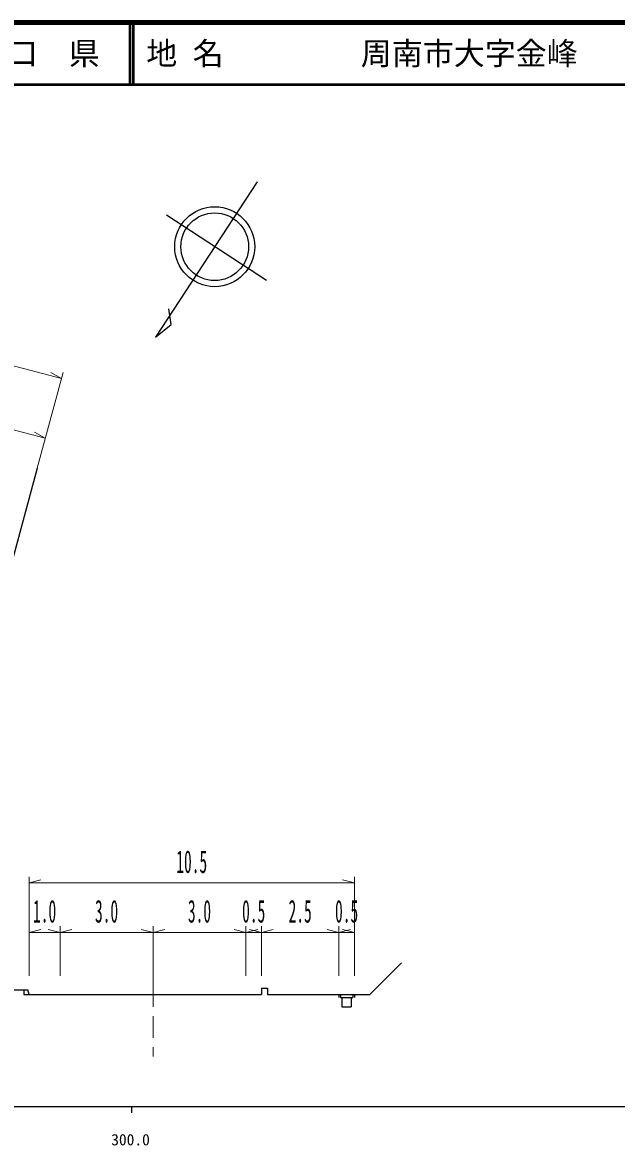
# Model space of a CAD drawing. Units: millimetres, scale not verified, with parts at other scales. Extents: x 40000 to 680000, y 20000 to 380000.
# Drawn here: x 350399 to 446297, y 198715 to 380000 of the extents above; entities that cross this region are included whole.
import ezdxf
from ezdxf.enums import TextEntityAlignment as Align

# ---------------------------------------------------------------- set-up
doc = ezdxf.new("R2010")
doc.units = ezdxf.units.MM
doc.header["$LTSCALE"] = 1000
doc.linetypes.add('CHAIN', pattern=[18.5, 12, -1.5, 3.5, -1.5])
for name, color, linetype, lineweight in [('M-BGD', 7, 'Continuous', 25), ('M-BMK', 2, 'Continuous', 13), ('M-BMK-OTRS', 5, 'Continuous', 25), ('M-BMK-SRVR', 3, 'Continuous', 25), ('M-STR-HTXT', 7, 'Continuous', 13), ('M-TTL', 2, 'Continuous', 140), ('M-TTL-BAND', 7, 'Continuous', 25), ('M-TTL-LINE', 7, 'Continuous', 50)]:
    doc.layers.add(name, color=color, linetype=linetype, lineweight=lineweight)
doc.layers.add('M-TTL-TXT', color=7, linetype='Continuous')
doc.styles.add('ＭＳ ゴシック', font='')
doc.styles.get('ＭＳ ゴシック').set_extended_font_data('MS Gothic')

msp = doc.modelspace()

# ---------------------------------------------------------------- linework, layer by layer
at = {"layer": 'M-BGD'}
for p, q in [((406474, 223108), (411595, 228229)), ((348974, 223858), (351266, 223858)), ((350645, 223858), (350627, 223108)), ((351474, 223108), (351266, 223858)), ((388974, 224108), (388974, 223108)), ((388974, 224108), (389974, 224108)), ((389974, 224108), (389974, 223108)), ((401474, 223108), (401474, 222608)), ((401724, 223108), (401724, 222608)), ((403724, 223108), (403724, 222608)), ((403974, 223108), (403974, 222608)), ((401724, 222608), (403724, 222608)), ((401974, 222608), (401974, 221108)), ((403474, 222608), (403474, 221108)), ((401974, 221108), (403474, 221108))]:
    msp.add_line(p, q, dxfattribs=at)
for points in [[(350627, 223108), (351474, 223108), (356474, 223108), (371474, 223108), (386474, 223108), (388974, 223108)], [(389974, 223108), (401474, 223108), (403974, 223108), (406474, 223108)]]:
    msp.add_lwpolyline(points, dxfattribs=at)
at = {"layer": 'M-BMK', "linetype": 'CHAIN'}
msp.add_line((371474, 233108), (371474, 213108), dxfattribs=at)
at = {"layer": 'M-BMK-OTRS'}
msp.add_line((352773, 308063), (343640, 274276), dxfattribs=at)
at = {"layer": 'M-BMK-SRVR'}
msp.add_line((389798, 338326), (373661, 348891), dxfattribs=at)
msp.add_lwpolyline([(388301, 354287), (371869, 329187), (374408, 331259), (374011, 333758)], dxfattribs=at)
for radius in [6451, 5458]:
    msp.add_circle((381436, 343801), radius, dxfattribs=at)
at = {"layer": 'M-STR-HTXT'}
for p, q in [((342590, 326206), (356687, 322544)), ((356948, 323509), (352773, 308063)), ((356687, 322544), (354974, 323505)), ((340124, 316515), (354078, 312890)), ((354078, 312890), (352364, 313852)), ((351474, 226108), (351474, 242108)), ((351474, 241108), (353374, 241608)), ((403974, 241108), (402074, 241608)), ((403974, 226108), (403974, 242108)), ((351474, 241108), (403974, 241108)), ((356474, 226108), (356474, 234108)), ((371474, 226108), (371474, 234108)), ((386474, 226108), (386474, 234108)), ((388974, 226108), (388974, 234108)), ((401474, 226108), (401474, 234108)), ((351474, 233108), (353374, 233608)), ((351474, 233108), (356474, 233108)), ((356474, 233108), (354574, 233608)), ((356474, 233108), (358374, 233608)), ((356474, 233108), (371474, 233108)), ((371474, 233108), (369574, 233608)), ((371474, 233108), (373374, 233608)), ((371474, 233108), (386474, 233108)), ((386474, 233108), (384574, 233608)), ((386474, 233108), (388374, 233608)), ((386474, 233108), (388974, 233108)), ((388974, 233108), (387074, 233608)), ((388974, 233108), (390874, 233608)), ((388974, 233108), (401474, 233108)), ((401474, 233108), (399574, 233608)), ((401474, 233108), (403374, 233608)), ((401474, 233108), (403974, 233108)), ((403974, 233108), (402074, 233608))]:
    msp.add_line(p, q, dxfattribs=at)
at = {"layer": 'M-TTL'}
msp.add_line((680000, 380000), (40000, 380000), dxfattribs=at)
at = {"layer": 'M-TTL-BAND'}
for p, q in [((40000, 205000), (579000, 205000)), ((368000, 205000), (368000, 204000))]:
    msp.add_line(p, q, dxfattribs=at)
at = {"layer": 'M-TTL-LINE'}
for p, q in [((367750, 380000), (367750, 370000)), ((368250, 380000), (368250, 370000)), ((40000, 370000), (680000, 370000))]:
    msp.add_line(p, q, dxfattribs=at)

# ---------------------------------------------------------------- texts
at = {"layer": 'M-STR-HTXT', "style": 'ＭＳ ゴシック', "width": 0.5}
for s, p in [('10.5', (377724, 241608)), ('1.0', (353974, 233608)), ('3.0', (363974, 233608)), ('3.0', (378974, 233608)), ('0.5', (387724, 233608)), ('2.5', (395224, 233608)), ('0.5', (402724, 233608))]:
    msp.add_text(s, height=3666, dxfattribs=at).set_placement(p, align=Align.BOTTOM_CENTER)
at = {"layer": 'M-TTL-BAND', "style": 'ＭＳ ゴシック'}
msp.add_text('300.0', height=1833, dxfattribs=at).set_placement((367844, 198195), align=Align.BOTTOM_CENTER)
at = {"layer": 'M-TTL-TXT', "style": 'ＭＳ ゴシック'}
msp.add_text('山\u3000口\u3000県', height=3666, dxfattribs=at).set_placement((350375, 375000), align=Align.MIDDLE_CENTER)
for s, p in [('地 名', (370380, 375000)), ('周南市大字金峰', (405024, 375000))]:
    msp.add_text(s, height=3666, dxfattribs=at).set_placement(p, align=Align.MIDDLE_LEFT)

doc.saveas('drawing.dxf')
